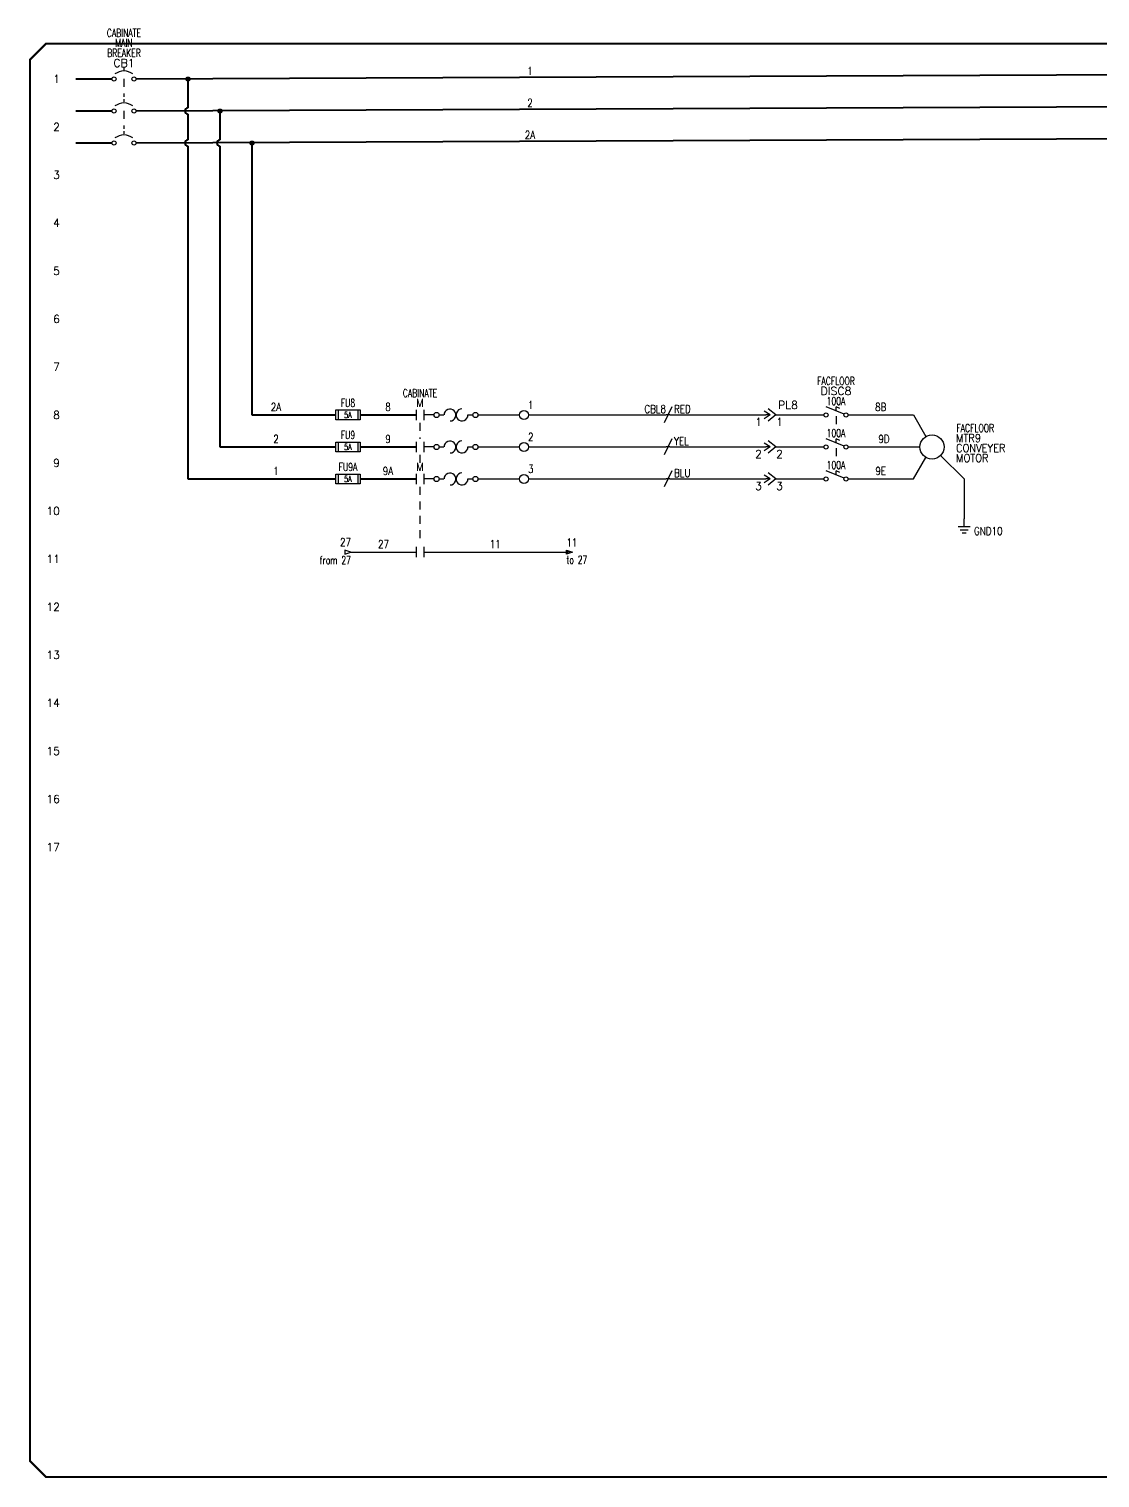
# Model space of a CAD drawing. Header units: inches. Extents: x 0 to 33.5, y 0 to 22.7.
# Drawn here: x 0.02 to 16.75, y 0.02 to 22.66 of the extents above; entities that cross this region are included whole.
import ezdxf
from ezdxf.enums import TextEntityAlignment as Align

# ---------------------------------------------------------------- set-up
doc = ezdxf.new("R2010")
doc.units = ezdxf.units.IN
doc.header["$LTSCALE"] = 0.25
doc.header["$MEASUREMENT"] = 0
doc.linetypes.add('DASHED', pattern=[0.75, 0.5, -0.25])
doc.linetypes.add('HIDDEN2', pattern=[0.1875, 0.125, -0.0625])
for name, color, linetype in [('DESC', 150, 'Continuous'), ('LINK', 9, 'DASHED'), ('LOC', 8, 'Continuous'), ('MISC', 7, 'Continuous'), ('SYMS', 7, 'Continuous'), ('TAGS', 150, 'Continuous'), ('TERMS', 123, 'Continuous'), ('TITLE', 7, 'Continuous'), ('WIRECOPY', 84, 'Continuous'), ('WIRENO', 72, 'Continuous'), ('WIREREF', 52, 'Continuous'), ('WIREREF_DEST', 52, 'Continuous'), ('XREF', 7, 'Continuous')]:
    doc.layers.add(name, color=color, linetype=linetype)
for name, color, linetype, lineweight in [('WIRES_10AWG_BLK', 9, 'Continuous', 40), ('WIRES_14AWG_BLK', 9, 'Continuous', 30), ('WIRES_14AWG_BLU', 5, 'Continuous', 30), ('WIRES_14AWG_GRN', 3, 'Continuous', 30), ('WIRES_14AWG_RED', 1, 'Continuous', 30), ('WIRES_14AWG_YEL', 2, 'Continuous', 30)]:
    doc.layers.add(name, color=color, linetype=linetype, lineweight=lineweight)
doc.styles.add('ITALIC', font='ITALIC')
doc.styles.add('SIMPLEX', font='SIMPLEX')
doc.styles.add('WD', font='romans.shx')

# ---------------------------------------------------------------- blocks, each defined once
blk = doc.blocks.new('NO_NUM_acade_title')
at = {"layer": 'TITLE', "const_width": 0.0312}
blk.add_lwpolyline([(30.594, 0.281), (30.594, 22.177), (30.344, 22.427), (0.281, 22.427), (0.031, 22.177), (0.031, 0.281), (0.281, 0.031), (30.344, 0.031)], close=True, dxfattribs=at)
at = {"layer": 'TITLE', "color": 1, "style": 'ITALIC'}
for tag, height, p in [('TITLE#1', 0.125, (32.156, 3.406)), ('TITLE#2', 0.125, (32.156, 3.204)), ('TITLE#3', 0.125, (32.156, 3.001)), ('TITLE#4', 0.125, (32.156, 2.799)), ('DWG#', 0.2, (32.156, 0.826))]:
    blk.add_attdef(tag, text='', height=height, dxfattribs=at).set_placement(p, align=Align.CENTER)
at = {"layer": 'TITLE', "color": 1, "style": 'SIMPLEX'}
blk.add_attdef('CAD#', (30.826, 1.958), '', height=0.0938, rotation=90, dxfattribs=at)
at = {"layer": 'TITLE', "color": 1}
for tag, p, height, style in [('ENGINEER', (31.237, 1.958), 0.0938, 'ITALIC'), ('CHKDBY', (32.424, 1.958), 0.0938, 'ITALIC'), ('JOB#', (31.464, 1.644), 0.0938, 'SIMPLEX'), ('DRAWNBY', (32.494, 1.644), 0.0938, 'ITALIC'), ('SCALE', (31.353, 1.344), 0.0938, 'SIMPLEX'), ('DATE', (32.408, 1.344), 0.0938, 'SIMPLEX'), ('SHTS', (32.532, 0.25), 0.2, 'ITALIC')]:
    blk.add_attdef(tag, p, '', height=height, dxfattribs=dict(at, style=style))
at = {"layer": 'TITLE', "color": 1, "style": 'ITALIC'}
blk.add_attdef('SH#', text='', height=0.2, dxfattribs=at).set_placement((31.881, 0.25), align=Align.RIGHT)
at = {"layer": 'TITLE', "color": 7, "flags": 9}
blk.add_attdef('WD_TB', (31.219, 0.031), '', height=0.125, dxfattribs=at)
blk = doc.blocks.new('WD_MLRH')
at = {"style": 'WD'}
blk.add_attdef('RUNGFIRST', text='', height=0.125, dxfattribs=at).set_placement((-0.25, 0), align=Align.MIDDLE_RIGHT)
at = {"style": 'WD', "flags": 1}
for tag, p in [('RUNGHORV', (-0.25, -0.127)), ('RUNGDIST', (-0.25, -0.2)), ('RUNGCNT', (-0.25, -0.237)), ('RUNGINC', (-0.25, -0.163)), ('WIRE-START', (-0.25, -0.356)), ('WIRE-GSUF', (-0.25, -0.396)), ('PH3SPACE', (-0.25, -0.437)), ('WIREMODE', (-0.25, -0.281)), ('WIREFMT', (-0.25, -0.321))]:
    blk.add_attdef(tag, text='', height=0.025, dxfattribs=at).set_placement(p, align=Align.RIGHT)
blk = doc.blocks.new('HCB1')
blk.add_line((0, 0.173), (0, 0.126))
for centre in [(-0.155, 0), (0.155, 0)]:
    blk.add_circle(centre, 0.0322)
blk.add_arc((0, -0.109), 0.234, 53.1301, 126.8699)
at = {"style": 'WD', "width": 0.7}
for tag, p in [('INST', (0, 0.826)), ('LOC', (0, 0.656)), ('DESC1', (0, 0.5)), ('DESC2', (0, 0.344)), ('RATING1', (0, -0.188)), ('XREF', (0, -0.344))]:
    blk.add_attdef(tag, text='', height=0.125, dxfattribs=at).set_placement(p, align=Align.CENTER)
at = {"style": 'WD'}
blk.add_attdef('TAG1', text='', height=0.125, dxfattribs=at).set_placement((0, 0.188), align=Align.CENTER)
for tag, p in [('X2LINK', (0, 0.219)), ('X8LINK', (0, 0))]:
    blk.add_attdef(tag, p, '', height=0.01, dxfattribs=at)
for tag, p, height, flags in [('X4TERM01', (-0.188, 0), 0.0125, 1), ('X1TERM02', (0.188, 0), 0.0125, 1), ('FAMILY', (0.205, 0.152), 0.01, 9), ('CONTACT', (0.205, 0.133), 0.01, 9)]:
    blk.add_attdef(tag, p, '', height=height, dxfattribs=dict(at, flags=flags))
at = {"linetype": 'Continuous', "style": 'WD', "flags": 9}
for tag, p in [('ASSYCODE', (0.219, 0.062)), ('MFG', (0.228, 0.089)), ('CAT', (0.23, 0.108))]:
    blk.add_attdef(tag, text='', height=0.01, dxfattribs=at).set_placement(p, align=Align.CENTER)
at = {"linetype": 'Continuous', "style": 'WD', "flags": 8}
blk.add_attdef('TERM01', text='', height=0.125, dxfattribs=at).set_placement((-0.25, -0.031), align=Align.TOP_RIGHT)
blk.add_attdef('TERM02', text='', height=0.125, dxfattribs=at).set_placement((0.25, -0.031), align=Align.TOP_LEFT)
blk = doc.blocks.new('HCB2')
at = {"linetype": 'HIDDEN2'}
blk.add_line((0, 0.187), (0, 0.141), dxfattribs=at)
for centre in [(-0.155, 0), (0.155, 0)]:
    blk.add_circle(centre, 0.0322)
blk.add_arc((0, -0.109), 0.234, 53.1301, 126.8699)
at = {"style": 'WD', "width": 0.7}
for tag, p in [('INST', (0, 0.863)), ('LOC', (0, 0.693)), ('DESC1', (0, 0.537)), ('DESC2', (0, 0.38)), ('RATING1', (0, -0.188)), ('XREF', (0, -0.344))]:
    blk.add_attdef(tag, text='', height=0.125, dxfattribs=at).set_placement(p, align=Align.CENTER)
at = {"style": 'WD'}
blk.add_attdef('TAG2', text='', height=0.125, dxfattribs=at).set_placement((0, 0.224), align=Align.CENTER)
for tag, p in [('X2LINK', (0, 0.219)), ('X8LINK', (0, 0))]:
    blk.add_attdef(tag, p, '', height=0.01, dxfattribs=at)
for tag, p, height, flags in [('X4TERM01', (-0.188, 0), 0.0125, 1), ('FAMILY', (0.054, 0.183), 0.01, 9), ('CONTACT', (0.054, 0.159), 0.01, 9), ('X1TERM02', (0.188, 0), 0.0125, 1)]:
    blk.add_attdef(tag, p, '', height=height, dxfattribs=dict(at, flags=flags))
at = {"linetype": 'Continuous', "style": 'WD', "flags": 8}
blk.add_attdef('TERM01', text='', height=0.125, dxfattribs=at).set_placement((-0.25, -0.031), align=Align.TOP_RIGHT)
blk.add_attdef('TERM02', text='', height=0.125, dxfattribs=at).set_placement((0.25, -0.031), align=Align.TOP_LEFT)
blk = doc.blocks.new('WDDOT')
for radius in [0.03, 0.0187, 0.00929]:
    blk.add_circle((0, 0), radius)
blk = doc.blocks.new('WD_WNH')
at = {"linetype": 'Continuous', "style": 'WD', "width": 0.8}
blk.add_attdef('WIRENO', text='', height=0.125, dxfattribs=at).set_placement((0, 0.062), align=Align.CENTER)
at = {"style": 'WD', "flags": 1}
for tag, p in [('W01USER', (0, 0.078)), ('W02USER', (0, 0.07)), ('W03USER', (0, 0.062)), ('W04USER', (0, 0.055)), ('W05USER', (0, 0.047)), ('W06USER', (0, 0.039)), ('W07USER', (0, 0.031)), ('W08USER', (0, 0.023)), ('W09USER', (0, 0.016)), ('W10USER', (0, 0.008))]:
    blk.add_attdef(tag, text='', height=0.005, dxfattribs=at).set_placement(p, align=Align.CENTER)
blk = doc.blocks.new('HFU1')
for p, q in [((-0.188, -0.078), (-0.188, 0.078)), ((-0.188, 0.078), (0.188, 0.078)), ((-0.156, 0.078), (-0.156, -0.078)), ((0.156, 0.078), (0.156, -0.078)), ((0.188, 0.078), (0.188, -0.078)), ((0.188, -0.078), (-0.188, -0.078))]:
    blk.add_line(p, q)
at = {"style": 'WD', "width": 0.7}
for tag, p in [('INST', (0, 0.422)), ('TAG1', (0, 0.125)), ('LOC', (0, 0.266))]:
    blk.add_attdef(tag, text='', height=0.125, dxfattribs=at).set_placement(p, align=Align.CENTER)
at = {"linetype": 'Continuous', "style": 'WD', "flags": 9}
for tag, p in [('ASSYCODE', (0.157, 0.251)), ('MFG', (0.156, 0.083)), ('CAT', (0.156, 0.102))]:
    blk.add_attdef(tag, text='', height=0.01, dxfattribs=at).set_placement(p, align=Align.CENTER)
at = {"style": 'WD'}
for tag, p, height, flags in [('X4TERM01', (-0.188, 0), 0.0109, 1), ('FAMILY', (0.129, 0.108), 0.01, 9), ('X1TERM02', (0.188, 0), 0.0109, 1)]:
    blk.add_attdef(tag, p, '', height=height, dxfattribs=dict(at, flags=flags))
at = {"style": 'WD', "width": 0.7}
blk.add_attdef('RATING1', text='', height=0.0938, dxfattribs=at).set_placement((0, 0), align=Align.MIDDLE_CENTER)
at = {"style": 'WD'}
for tag, p in [('X2LINK', (0, 0.109)), ('X8LINK', (0, -0.109))]:
    blk.add_attdef(tag, p, '', height=0.01, dxfattribs=at)
at = {"linetype": 'Continuous', "style": 'WD', "width": 0.7, "flags": 8}
blk.add_attdef('TERM01', text='', height=0.1, dxfattribs=at).set_placement((-0.25, -0.016), align=Align.TOP_RIGHT)
at = {"style": 'WD', "width": 0.7}
for tag, p in [('DESC1', (0.047, -0.234)), ('DESC2', (0.047, -0.391)), ('DESC3', (0.047, -0.547))]:
    blk.add_attdef(tag, text='', height=0.125, dxfattribs=at).set_placement(p, align=Align.MIDDLE_LEFT)
at = {"linetype": 'Continuous', "style": 'WD', "width": 0.7, "flags": 8}
blk.add_attdef('TERM02', text='', height=0.1, dxfattribs=at).set_placement((0.25, -0.016), align=Align.TOP_LEFT)
blk = doc.blocks.new('WD_WCH')
at = {"linetype": 'Continuous', "style": 'WD', "width": 0.8}
blk.add_attdef('WIRECOPY', text='', height=0.125, dxfattribs=at).set_placement((0, 0.0625), align=Align.CENTER)
blk = doc.blocks.new('HMS21OL')
at = {"linetype": 'Continuous'}
for p, q in [((-0.062, 0.08), (-0.062, -0.08)), ((0.062, 0.08), (0.062, -0.08))]:
    blk.add_line(p, q, dxfattribs=at)
for p, q in [((0.219, 0), (0.062, 0)), ((0.299, 0), (0.375, 0)), ((0.75, 0), (0.826, 0))]:
    blk.add_line(p, q)
for centre in [(0.259, 0), (0.866, 0)]:
    blk.add_circle(centre, 0.04, dxfattribs=at)
for centre, start, end in [((0.469, 0), 270.001, 180.002), ((0.656, 0), 90, 0.001)]:
    blk.add_arc(centre, 0.0938, start, end)
at = {"style": 'WD'}
for tag, width, p in [('INST', 0.7, (0, 0.451)), ('TAG2', 0.9, (0, 0.125)), ('LOC', 0.7, (0, 0.281)), ('XREF', 0.7, (0, -0.297)), ('DESC1', 0.7, (0, -0.454)), ('DESC2', 0.7, (0, -0.61)), ('DESC3', 0.7, (0, -0.766))]:
    blk.add_attdef(tag, text='', height=0.125, dxfattribs=dict(at, width=width)).set_placement(p, align=Align.CENTER)
for tag, p, height, flags in [('X4TERM01', (-0.062, 0), 0.0125, 1), ('FAMILY', (0.097, 0.053), 0.01, 9), ('CONTACT', (0.097, 0.036), 0.01, 1), ('X1TERM02', (0.906, 0), 0.0125, 1)]:
    blk.add_attdef(tag, p, '', height=height, dxfattribs=dict(at, flags=flags))
for tag, p in [('X2LINK', (0, 0.125)), ('X8LINK', (0, -0.125))]:
    blk.add_attdef(tag, p, '', height=0.01, dxfattribs=at)
at = {"linetype": 'Continuous', "style": 'WD', "flags": 8}
blk.add_attdef('TERM01', text='', height=0.125, dxfattribs=at).set_placement((-0.125, -0.031), align=Align.TOP_RIGHT)
blk.add_attdef('TERM02', text='', height=0.125, dxfattribs=at).set_placement((0.969, -0.031), align=Align.TOP_LEFT)
blk = doc.blocks.new('HT0002')
blk.add_circle((0, 0), 0.0699)
at = {"style": 'WD'}
for tag, p, width in [('INST', (0.062, 0.42), 0.7), ('LOC', (0.062, 0.25), 0.7), ('DESC1', (0.053, -0.385), 0.8)]:
    blk.add_attdef(tag, p, '', height=0.125, dxfattribs=dict(at, width=width))
at = {"style": 'WD', "flags": 1}
for tag, p, height in [('X4TERM01', (-0.07, 0), 0.0125), ('X4TERMDESC01', (-0.055, -0.023), 0.025), ('X2TERMDESC01', (-0.006, 0.029), 0.025), ('STRIPSEQ', (0, 0), 0.00125), ('X2TERM01', (0, 0.07), 0.0125), ('X2PIN01', (0.033, 0.084), 0.0125), ('X1TERMDESC01', (0.039, 0.007), 0.025), ('X1TERM01', (0.07, 0), 0.0125), ('X1PIN01', (0.087, 0.016), 0.0125), ('X4PIN01', (-0.114, -0.038), 0.0125), ('LINKTERM', (0, -0.002), 0.00125), ('X8TERM01', (0, -0.07), 0.0125), ('X8TERMDESC01', (0, -0.054), 0.025), ('X8PIN01', (0.026, -0.096), 0.0125)]:
    blk.add_attdef(tag, p, '', height=height, dxfattribs=at)
at = {"linetype": 'Continuous', "style": 'WD'}
for tag, p, height, width, flags in [('TERM01', (0.062, 0.094), 0.125, 0.8, 8), ('TAGSTRIP', (0.053, -0.229), 0.125, 0.9, 8), ('DESC2', (0.053, -0.541), 0.125, 0.8, 8), ('CAT', (0.213, -0.406), 0.109, 0.8, 1), ('DESC3', (0.053, -0.698), 0.125, 0.8, 8)]:
    blk.add_attdef(tag, p, '', height=height, dxfattribs=dict(at, width=width, flags=flags))
at = {"linetype": 'Continuous', "style": 'WD', "width": 0.8, "flags": 1}
blk.add_attdef('MFG', text='', height=0.109, dxfattribs=at).set_placement((0.088, -0.406), align=Align.RIGHT)
at = {"style": 'WD', "width": 0.7, "flags": 1}
blk.add_attdef('ASSYCODE', (0.062, -0.281), '', height=0.01, dxfattribs=at)
blk = doc.blocks.new('HW01')
for p, q in [((0.062, 0.125), (-0.062, -0.125)), ((0.031, 0), (-0.031, 0))]:
    blk.add_line(p, q)
at = {"style": 'WD', "width": 0.7, "flags": 1}
for tag, p in [('INST', (0, 0.357)), ('LOC', (0, 0.188)), ('XREF', (0, -0.3)), ('DESC1', (0, -0.456)), ('DESC2', (0, -0.613))]:
    blk.add_attdef(tag, text='', height=0.125, dxfattribs=at).set_placement(p, align=Align.CENTER)
at = {"style": 'WD', "width": 0.8}
blk.add_attdef('TAG1', text='', height=0.125, dxfattribs=at).set_placement((-0.031, 0.031), align=Align.RIGHT)
at = {"style": 'WD', "flags": 1}
for tag, p in [('X4TERM01', (-0.031, 0)), ('X1TERM01', (0.031, 0))]:
    blk.add_attdef(tag, p, '', height=0.0125, dxfattribs=at)
at = {"linetype": 'Continuous', "style": 'WD', "flags": 9}
blk.add_attdef('ASSYCODE', text='', height=0.01, dxfattribs=at).set_placement((0.029, 0.042), align=Align.CENTER)
at = {"style": 'WD'}
for tag, p in [('X2LINK', (0, 0.125)), ('X8LINK', (0, -0.125))]:
    blk.add_attdef(tag, p, '', height=0.01, dxfattribs=at)
at = {"style": 'WD', "flags": 9}
blk.add_attdef('FAMILY', text='', height=0.01, dxfattribs=at).set_placement((0.023, 0.118), align=Align.CENTER)
at = {"style": 'WD', "width": 0.8}
blk.add_attdef('RATING1', (0.094, 0.031), '', height=0.125, dxfattribs=at)
at = {"style": 'WD', "width": 0.8, "flags": 1}
blk.add_attdef('MFG', text='', height=0.0938, dxfattribs=at).set_placement((-0.125, -0.031), align=Align.TOP_RIGHT)
blk.add_attdef('CAT', text='', height=0.0938, dxfattribs=at).set_placement((0.031, -0.031), align=Align.TOP_LEFT)
blk = doc.blocks.new('HW02')
for p, q in [((0.062, 0.125), (-0.062, -0.125)), ((0.031, 0), (-0.031, 0))]:
    blk.add_line(p, q)
at = {"style": 'WD', "width": 0.7, "flags": 1}
for tag, p in [('INST', (0, 0.357)), ('LOC', (0, 0.188)), ('XREF', (0, -0.3)), ('DESC1', (0, -0.456)), ('DESC2', (0, -0.613))]:
    blk.add_attdef(tag, text='', height=0.125, dxfattribs=at).set_placement(p, align=Align.CENTER)
at = {"style": 'WD', "width": 0.8}
blk.add_attdef('TAG2', text='', height=0.125, dxfattribs=at).set_placement((-0.031, 0.031), align=Align.RIGHT)
at = {"style": 'WD', "flags": 1}
for tag, p in [('X4TERM01', (-0.031, 0)), ('X1TERM01', (0.031, 0))]:
    blk.add_attdef(tag, p, '', height=0.0125, dxfattribs=at)
at = {"style": 'WD'}
for tag, p in [('X2LINK', (0, 0.125)), ('X8LINK', (0, -0.125))]:
    blk.add_attdef(tag, p, '', height=0.01, dxfattribs=at)
at = {"style": 'WD', "flags": 9}
blk.add_attdef('FAMILY', text='', height=0.01, dxfattribs=at).set_placement((0.023, 0.118), align=Align.CENTER)
at = {"style": 'WD', "width": 0.8}
blk.add_attdef('RATING1', (0.094, 0.031), '', height=0.125, dxfattribs=at)
blk = doc.blocks.new('HC01PJ')
for p, q in [((-0.031, 0), (-0.125, 0.062)), ((-0.031, 0), (-0.125, -0.062)), ((-0.031, 0), (-0.094, 0)), ((0.062, 0), (-0.062, 0.094)), ((0.062, 0), (-0.062, -0.094))]:
    blk.add_line(p, q)
at = {"style": 'WD', "width": 0.7}
for tag, p in [('DESC1', (-0.031, 0.406)), ('DESC2', (-0.031, 0.25))]:
    blk.add_attdef(tag, text='', height=0.125, dxfattribs=at).set_placement(p, align=Align.RIGHT)
for tag, p in [('INST', (0.094, 0.406)), ('LOC', (0.094, 0.25))]:
    blk.add_attdef(tag, p, '', height=0.125, dxfattribs=at)
at = {"style": 'WD'}
for tag, p, height, flags in [('X4TERMDESC01', (-0.106, 0.022), 0.01, 1), ('X4TERM01', (-0.094, 0), 0.0125, 1), ('FAMILY', (0.048, 0.121), 0.01, 9), ('X1TERM02', (0.062, 0), 0.0125, 1), ('X1TERMDESC02', (0.067, 0.016), 0.01, 1)]:
    blk.add_attdef(tag, p, '', height=height, dxfattribs=dict(at, flags=flags))
for tag, p, height in [('X2LINK', (-0.062, 0.125), 0.01), ('TAG1', (0.094, 0.094), 0.125), ('X8LINK', (-0.062, -0.125), 0.01)]:
    blk.add_attdef(tag, p, '', height=height, dxfattribs=at)
at = {"linetype": 'Continuous', "style": 'WD', "flags": 9}
for tag, p in [('ASSYCODE', (0.067, 0.044)), ('MFG', (0.072, 0.057)), ('CAT', (0.073, 0.077))]:
    blk.add_attdef(tag, text='', height=0.01, dxfattribs=at).set_placement(p, align=Align.CENTER)
at = {"linetype": 'Continuous', "style": 'WD', "flags": 8}
blk.add_attdef('TERM01', text='', height=0.125, dxfattribs=at).set_placement((-0.156, -0.047), align=Align.TOP_RIGHT)
blk.add_attdef('TERM02', text='', height=0.125, dxfattribs=at).set_placement((0.062, -0.047), align=Align.TOP_LEFT)
blk = doc.blocks.new('HC02PJ')
for p, q in [((-0.031, 0), (-0.125, 0.062)), ((-0.031, 0), (-0.125, -0.062)), ((-0.031, 0), (-0.094, 0)), ((0.062, 0), (-0.062, 0.094)), ((0.062, 0), (-0.062, -0.094))]:
    blk.add_line(p, q)
at = {"style": 'WD', "width": 0.7}
for tag, p in [('DESC1', (-0.031, 0.406)), ('DESC2', (-0.031, 0.25))]:
    blk.add_attdef(tag, text='', height=0.125, dxfattribs=at).set_placement(p, align=Align.RIGHT)
for tag, p in [('INST', (0.094, 0.406)), ('LOC', (0.094, 0.25))]:
    blk.add_attdef(tag, p, '', height=0.125, dxfattribs=at)
at = {"style": 'WD'}
for tag, p, height, flags in [('X4TERMDESC01', (-0.113, 0.019), 0.01, 1), ('X4TERM01', (-0.094, 0), 0.0125, 1), ('FAMILY', (0.048, 0.121), 0.01, 9), ('X1TERM02', (0.062, 0), 0.0125, 1), ('X1TERMDESC02', (0.067, 0.014), 0.01, 1)]:
    blk.add_attdef(tag, p, '', height=height, dxfattribs=dict(at, flags=flags))
for tag, p, height in [('X2LINK', (-0.062, 0.125), 0.01), ('TAG2', (0.094, 0.094), 0.125), ('X8LINK', (-0.062, -0.125), 0.01)]:
    blk.add_attdef(tag, p, '', height=height, dxfattribs=at)
at = {"linetype": 'Continuous', "style": 'WD', "flags": 8}
blk.add_attdef('TERM01', text='', height=0.125, dxfattribs=at).set_placement((-0.156, -0.047), align=Align.TOP_RIGHT)
blk.add_attdef('TERM02', text='', height=0.125, dxfattribs=at).set_placement((0.062, -0.047), align=Align.TOP_LEFT)
blk = doc.blocks.new('HDS11')
for p, q in [((0.126, 0.013), (-0.156, 0.13)), ((0, 0.065), (0, 0.125)), ((0.062, 0.099), (0, 0.125))]:
    blk.add_line(p, q)
for centre in [(-0.155, 0), (0.155, 0)]:
    blk.add_circle(centre, 0.0322)
at = {"style": 'WD', "width": 0.7}
for tag, p in [('INST', (0, 0.625)), ('LOC', (0, 0.469)), ('RATING1', (0, 0.156)), ('XREF', (0, -0.236)), ('DESC1', (0, -0.406)), ('DESC2', (0, -0.562))]:
    blk.add_attdef(tag, text='', height=0.125, dxfattribs=at).set_placement(p, align=Align.CENTER)
at = {"style": 'WD'}
blk.add_attdef('TAG1', text='', height=0.125, dxfattribs=at).set_placement((0, 0.312), align=Align.CENTER)
for tag, p in [('X2LINK', (0, 0.438)), ('X8LINK', (0, -0.016))]:
    blk.add_attdef(tag, p, '', height=0.01, dxfattribs=at)
for tag, p, height, flags in [('X4TERM01', (-0.188, 0), 0.0125, 1), ('X1TERM02', (0.188, 0), 0.0125, 1), ('FAMILY', (0.206, 0.131), 0.01, 9), ('CONTACT', (0.206, 0.04), 0.01, 9)]:
    blk.add_attdef(tag, p, '', height=height, dxfattribs=dict(at, flags=flags))
at = {"linetype": 'Continuous', "style": 'WD', "flags": 9}
for tag, p in [('ASSYCODE', (0.219, 0.062)), ('MFG', (0.228, 0.089)), ('CAT', (0.23, 0.108))]:
    blk.add_attdef(tag, text='', height=0.01, dxfattribs=at).set_placement(p, align=Align.CENTER)
at = {"linetype": 'Continuous', "style": 'WD', "flags": 8}
blk.add_attdef('TERM01', text='', height=0.125, dxfattribs=at).set_placement((-0.25, -0.031), align=Align.TOP_RIGHT)
blk.add_attdef('TERM02', text='', height=0.125, dxfattribs=at).set_placement((0.25, -0.031), align=Align.TOP_LEFT)
blk = doc.blocks.new('HDS21')
for p, q in [((0.126, 0.013), (-0.156, 0.13)), ((0, 0.065), (0, 0.125)), ((0.062, 0.099), (0, 0.125))]:
    blk.add_line(p, q)
for centre in [(-0.155, 0), (0.155, 0)]:
    blk.add_circle(centre, 0.0322)
at = {"style": 'WD', "width": 0.7}
for tag, p in [('INST', (0, 0.625)), ('LOC', (0, 0.469)), ('RATING1', (0, 0.156)), ('XREF', (0, -0.236)), ('DESC1', (0, -0.406)), ('DESC2', (0, -0.562))]:
    blk.add_attdef(tag, text='', height=0.125, dxfattribs=at).set_placement(p, align=Align.CENTER)
at = {"style": 'WD'}
blk.add_attdef('TAG2', text='', height=0.125, dxfattribs=at).set_placement((0, 0.312), align=Align.CENTER)
for tag, p in [('X2LINK', (0, 0.281)), ('X8LINK', (0, -0.016))]:
    blk.add_attdef(tag, p, '', height=0.01, dxfattribs=at)
for tag, p, height, flags in [('X4TERM01', (-0.188, 0), 0.0125, 1), ('X1TERM02', (0.188, 0), 0.0125, 1), ('FAMILY', (0.206, 0.131), 0.01, 9), ('CONTACT', (0.206, 0.103), 0.01, 9)]:
    blk.add_attdef(tag, p, '', height=height, dxfattribs=dict(at, flags=flags))
at = {"linetype": 'Continuous', "style": 'WD', "flags": 8}
blk.add_attdef('TERM01', text='', height=0.125, dxfattribs=at).set_placement((-0.25, -0.031), align=Align.TOP_RIGHT)
blk.add_attdef('TERM02', text='', height=0.125, dxfattribs=at).set_placement((0.25, -0.031), align=Align.TOP_LEFT)
blk = doc.blocks.new('HMO13')
blk.add_circle((0, 0), 0.188)
at = {"style": 'WD'}
for tag, p, width in [('INST', (0.381, 0.403), 0.7), ('LOC', (0.381, 0.234), 0.7), ('TAG1', (0.375, 0.077), 0.9), ('DESC1', (0.376, -0.079), 0.9), ('DESC2', (0.376, -0.235), 0.9), ('RATING3', (0.375, -0.548), 0.8), ('DESC3', (0.376, -0.391), 0.9), ('RATING4', (0.375, -0.704), 0.8), ('WDTAGALT', (0.375, -0.875), 0.7)]:
    blk.add_attdef(tag, p, '', height=0.125, dxfattribs=dict(at, width=width))
at = {"style": 'WD', "width": 0.8}
blk.add_attdef('RATING1', text='', height=0.1, dxfattribs=at).set_placement((0, 0), align=Align.CENTER)
at = {"style": 'WD', "flags": 1}
for tag, p in [('X4TERM02', (-0.188, 0)), ('X0TERM01', (-0.094, 0.162)), ('X0TERM03', (-0.094, -0.162)), ('X0TERM04', (0.133, -0.133))]:
    blk.add_attdef(tag, p, '', height=0.0125, dxfattribs=at)
at = {"linetype": 'Continuous', "style": 'WD', "flags": 9}
blk.add_attdef('ASSYCODE', text='', height=0.01, dxfattribs=at).set_placement((0, 0.125), align=Align.CENTER)
at = {"style": 'WD', "flags": 9}
blk.add_attdef('FAMILY', text='', height=0.01, dxfattribs=at).set_placement((-0.005, 0.17), align=Align.CENTER)
at = {"linetype": 'Continuous', "style": 'WD', "flags": 1}
for tag, p in [('MFG', (0, 0.14)), ('CAT', (0, 0.159))]:
    blk.add_attdef(tag, text='', height=0.01, dxfattribs=at).set_placement(p, align=Align.MIDDLE)
at = {"style": 'WD', "width": 0.8}
blk.add_attdef('RATING2', text='', height=0.1, dxfattribs=at).set_placement((0, -0.031), align=Align.TOP_CENTER)
blk = doc.blocks.new('VGND2')
for p, q in [((0, -0.125), (0, 0)), ((0.09375, -0.125), (-0.09375, -0.125)), ((-0.0625, -0.171875), (0.0625, -0.171875)), ((-0.03125, -0.21875), (0.03125, -0.21875))]:
    blk.add_line(p, q)
at = {"style": 'WD', "flags": 1}
for tag in ['ASSYCODE', 'X2TERM01', 'CAT', 'FAMILY', 'MFG']:
    blk.add_attdef(tag, (0, 0), '', height=0.01, dxfattribs=at)
at = {"style": 'WD', "width": 0.8}
for tag, p in [('INST', (0.15625, 0.125)), ('LOC', (0.15625, -0.03125)), ('TAG1', (0.15625, -0.1875)), ('DESC1', (0.15625, -0.34375)), ('DESC2', (0.15625, -0.5))]:
    blk.add_attdef(tag, text='', height=0.125, dxfattribs=at).set_placement(p, align=Align.MIDDLE_LEFT)
blk = doc.blocks.new('HCR21')
at = {"linetype": 'Continuous'}
for p, q in [((-0.062, 0.08), (-0.062, -0.08)), ((0.062, 0.08), (0.062, -0.08))]:
    blk.add_line(p, q, dxfattribs=at)
at = {"style": 'WD'}
for tag, width, p in [('INST', 0.7, (0, 0.451)), ('TAG2', 0.9, (0, 0.125)), ('LOC', 0.7, (0, 0.281)), ('XREF', 0.7, (0, -0.297)), ('DESC1', 0.7, (0, -0.449)), ('DESC2', 0.7, (0, -0.597)), ('DESC3', 0.7, (0, -0.744))]:
    blk.add_attdef(tag, text='', height=0.125, dxfattribs=dict(at, width=width)).set_placement(p, align=Align.CENTER)
for tag, p, height, flags in [('X4TERM01', (-0.062, 0), 0.0125, 1), ('X1TERM02', (0.062, 0), 0.0125, 1), ('FAMILY', (0.097, 0.053), 0.01, 9), ('CONTACT', (0.097, 0.036), 0.01, 1)]:
    blk.add_attdef(tag, p, '', height=height, dxfattribs=dict(at, flags=flags))
for tag, p in [('X2LINK', (0, 0.125)), ('X8LINK', (0, -0.125))]:
    blk.add_attdef(tag, p, '', height=0.01, dxfattribs=at)
at = {"linetype": 'Continuous', "style": 'WD', "flags": 8}
blk.add_attdef('TERM01', text='', height=0.125, dxfattribs=at).set_placement((-0.125, -0.016), align=Align.TOP_RIGHT)
blk.add_attdef('TERM02', text='', height=0.125, dxfattribs=at).set_placement((0.125, -0.016), align=Align.TOP_LEFT)
blk = doc.blocks.new('HA1D3')
blk.add_lwpolyline([(-0.094, 0), (-0.094, -0.031), (0, 0), (-0.094, 0.031), (-0.094, 0)])
at = {"style": 'WD', "width": 0.8, "flags": 8}
blk.add_attdef('WIRENO', text='', height=0.125, dxfattribs=at).set_placement((0, 0.094), align=Align.RIGHT)
at = {"style": 'WD', "flags": 1}
blk.add_attdef('SIGCODE', text='', height=0.01, dxfattribs=at).set_placement((-0.02, 0.047), align=Align.RIGHT)
blk.add_attdef('X1TERM01', (0, 0), '', height=0.01, dxfattribs=at)
at = {"style": 'WD', "width": 0.7}
for tag, p in [('XREF', (0, -0.188)), ('DESC1', (0, -0.375))]:
    blk.add_attdef(tag, text='', height=0.125, dxfattribs=at).set_placement(p, align=Align.RIGHT)
blk = doc.blocks.new('HA1S1')
for points in [[(0, 0), (0, 0.031), (0.094, 0), (0, -0.031), (0, 0)], [(0.011, 0.016), (0.011, -0.016), (0.058, 0), (0.011, 0.016)]]:
    blk.add_lwpolyline(points)
at = {"style": 'WD', "flags": 1}
for tag, p in [('SIGCODE', (-0.02, 0.047)), ('X4TERM01', (0, 0))]:
    blk.add_attdef(tag, p, '', height=0.01, dxfattribs=at)
at = {"style": 'WD', "width": 0.8, "flags": 8}
blk.add_attdef('WIRENO', (0, 0.087), '', height=0.125, dxfattribs=at)
at = {"style": 'WD', "width": 0.7}
for tag, p in [('XREF', (0, -0.181)), ('DESC1', (0, -0.356))]:
    blk.add_attdef(tag, p, '', height=0.125, dxfattribs=at)

msp = doc.modelspace()

# ---------------------------------------------------------------- linework, layer by layer
at = {"layer": 'LINK'}
for points in [[(1.5, 21.875), (1.5, 21.594)], [(1.5, 21.375), (1.5, 21.094)], [(12.625, 16.609), (12.625, 16.406)], [(6.125, 16.5), (6.125, 16.25)], [(12.625, 16.109), (12.625, 15.906)], [(6.125, 16), (6.125, 15.75)], [(6.125, 15.5), (6.125, 14.608)]]:
    msp.add_lwpolyline(points, dxfattribs=at)
at = {"layer": 'WIRES_10AWG_BLK'}
for p, q in [((1.688, 21.875), (28.75, 22)), ((0.75, 21.875), (1.312, 21.875)), ((2.5, 21.875), (2.5, 21.425)), ((0.75, 21.375), (1.312, 21.375)), ((1.688, 21.375), (28.75, 21.5)), ((2.5, 21.325), (2.5, 20.925)), ((3, 21.375), (3, 20.925)), ((0.75, 20.875), (1.312, 20.875)), ((1.688, 20.875), (28.75, 21)), ((3.5, 20.875), (3.5, 16.625)), ((2.5, 20.825), (2.5, 15.625)), ((3, 20.825), (3, 16.125)), ((3.5, 16.625), (4.812, 16.625)), ((5.188, 16.625), (6.062, 16.625)), ((3, 16.125), (4.812, 16.125)), ((5.188, 16.125), (6.062, 16.125)), ((2.5, 15.625), (4.812, 15.625)), ((5.188, 15.625), (6.062, 15.625))]:
    msp.add_line(p, q, dxfattribs=at)
for centre in [(2.5, 21.375), (2.5, 20.875), (3, 20.875)]:
    msp.add_arc(centre, 0.05, 90, 270, dxfattribs=at)
at = {"layer": 'WIRES_14AWG_BLK'}
for p, q in [((7.031, 16.625), (7.68, 16.625)), ((7.031, 16.125), (7.68, 16.125)), ((7.031, 15.625), (7.68, 15.625))]:
    msp.add_line(p, q, dxfattribs=at)
at = {"layer": 'WIRES_14AWG_BLU'}
for p, q in [((13.836, 15.625), (14.031, 15.963)), ((7.82, 15.625), (9.969, 15.625)), ((10.031, 15.625), (11.531, 15.625)), ((11.688, 15.625), (12.438, 15.625)), ((12.812, 15.625), (13.836, 15.625))]:
    msp.add_line(p, q, dxfattribs=at)
at = {"layer": 'WIRES_14AWG_GRN'}
for p, q in [((14.258, 15.992), (14.625, 15.625)), ((14.625, 15.625), (14.625, 15))]:
    msp.add_line(p, q, dxfattribs=at)
at = {"layer": 'WIRES_14AWG_RED'}
for p, q in [((7.82, 16.625), (9.969, 16.625)), ((10.031, 16.625), (11.531, 16.625)), ((11.688, 16.625), (12.438, 16.625)), ((12.812, 16.625), (13.836, 16.625)), ((13.836, 16.625), (14.031, 16.287)), ((5.047, 14.483), (6.062, 14.483)), ((6.188, 14.483), (8.414, 14.483))]:
    msp.add_line(p, q, dxfattribs=at)
at = {"layer": 'WIRES_14AWG_YEL'}
for p, q in [((7.82, 16.125), (9.969, 16.125)), ((10.031, 16.125), (11.531, 16.125)), ((11.688, 16.125), (12.438, 16.125)), ((12.812, 16.125), (13.938, 16.125))]:
    msp.add_line(p, q, dxfattribs=at)

# ---------------------------------------------------------------- block references
msp.add_blockref('WD_MLRH', (0.75, 21.875)).add_auto_attribs({'RUNGFIRST': '1'})
at = {"layer": 'SYMS'}
ref = msp.add_blockref('HCB1', (1.5, 21.875), dxfattribs=at)
ref.add_attrib('LOC', 'CABINATE', dxfattribs={"layer": 'LOC', "height": 0.125, "style": 'WD', "width": 0.7}).set_placement((1.5, 22.531), align=Align.CENTER)
ref.add_attrib('DESC2', 'BREAKER', dxfattribs={"layer": 'DESC', "height": 0.125, "style": 'WD', "width": 0.7}).set_placement((1.5, 22.219), align=Align.CENTER)
ref.add_attrib('DESC1', 'MAIN', dxfattribs={"layer": 'DESC', "height": 0.125, "style": 'WD', "width": 0.7}).set_placement((1.5, 22.375), align=Align.CENTER)
ref.add_attrib('TAG1', 'CB1', dxfattribs={"layer": 'TAGS', "height": 0.125, "style": 'WD'}).set_placement((1.5, 22.062), align=Align.CENTER)
for name, p in [('WDDOT', (2.5, 21.875)), ('HCB2', (1.5, 21.375)), ('WDDOT', (3, 21.375)), ('HCB2', (1.5, 20.875)), ('WDDOT', (3.5, 20.875)), ('HMS21OL', (6.125, 16.125)), ('HCR21', (6.125, 14.483))]:
    msp.add_blockref(name, p, dxfattribs=at)
ref = msp.add_blockref('HDS11', (12.625, 16.625), dxfattribs=at)
ref.add_attrib('LOC', 'FACFLOOR', dxfattribs={"layer": 'LOC', "height": 0.125, "style": 'WD', "width": 0.7}).set_placement((12.625, 17.094), align=Align.CENTER)
ref.add_attrib('TAG1', 'DISC8', dxfattribs={"layer": 'TAGS', "height": 0.125, "style": 'WD'}).set_placement((12.625, 16.938), align=Align.CENTER)
ref.add_attrib('RATING1', '100A', dxfattribs={"layer": 'MISC', "height": 0.125, "style": 'WD', "width": 0.7}).set_placement((12.625, 16.781), align=Align.CENTER)
ref = msp.add_blockref('HMS21OL', (6.125, 16.625), dxfattribs=at)
ref.add_attrib('LOC', 'CABINATE', dxfattribs={"layer": 'LOC', "height": 0.125, "style": 'WD', "width": 0.7}).set_placement((6.125, 16.906), align=Align.CENTER)
ref.add_attrib('TAG2', 'M', dxfattribs={"layer": 'TAGS', "height": 0.125, "style": 'WD', "width": 0.9}).set_placement((6.125, 16.75), align=Align.CENTER)
ref = msp.add_blockref('HFU1', (5, 16.625), dxfattribs=at)
ref.add_attrib('RATING1', '5A', dxfattribs={"layer": 'MISC', "height": 0.0938, "style": 'WD', "width": 0.7}).set_placement((5, 16.625), align=Align.MIDDLE_CENTER)
ref.add_attrib('TAG1', 'FU8', dxfattribs={"layer": 'TAGS', "height": 0.125, "style": 'WD', "width": 0.7}).set_placement((5, 16.75), align=Align.CENTER)
ref = msp.add_blockref('HT0002', (7.75, 16.625), dxfattribs=at)
ref.add_attrib('TERM01', '1', (7.812, 16.719), dxfattribs={"layer": 'TERMS', "linetype": 'Continuous', "height": 0.125, "style": 'WD', "width": 0.8, "flags": 8})
ref = msp.add_blockref('HW01', (10, 16.625), dxfattribs=at)
ref.add_attrib('RATING1', 'RED', (10.094, 16.656), dxfattribs={"layer": 'MISC', "height": 0.125, "style": 'WD', "width": 0.8})
ref.add_attrib('TAG1', 'CBL8', dxfattribs={"layer": 'TAGS', "height": 0.125, "style": 'WD', "width": 0.8}).set_placement((9.969, 16.656), align=Align.RIGHT)
ref = msp.add_blockref('HC01PJ', (11.625, 16.625), dxfattribs=at)
ref.add_attrib('TAG1', 'PL8', (11.719, 16.719), dxfattribs={"layer": 'TAGS', "height": 0.125, "style": 'WD'})
ref.add_attrib('TERM01', '1', dxfattribs={"layer": 'TERMS', "linetype": 'Continuous', "height": 0.125, "style": 'WD', "flags": 8}).set_placement((11.469, 16.578), align=Align.TOP_RIGHT)
ref.add_attrib('TERM02', '1', dxfattribs={"layer": 'TERMS', "linetype": 'Continuous', "height": 0.125, "style": 'WD', "flags": 8}).set_placement((11.688, 16.578), align=Align.TOP_LEFT)
ref = msp.add_blockref('HFU1', (5, 16.125), dxfattribs=at)
ref.add_attrib('RATING1', '5A', dxfattribs={"layer": 'MISC', "height": 0.0938, "style": 'WD', "width": 0.7}).set_placement((5, 16.125), align=Align.MIDDLE_CENTER)
ref.add_attrib('TAG1', 'FU9', dxfattribs={"layer": 'TAGS', "height": 0.125, "style": 'WD', "width": 0.7}).set_placement((5, 16.25), align=Align.CENTER)
ref = msp.add_blockref('HT0002', (7.75, 16.125), dxfattribs=at)
ref.add_attrib('TERM01', '2', (7.812, 16.219), dxfattribs={"layer": 'TERMS', "linetype": 'Continuous', "height": 0.125, "style": 'WD', "width": 0.8, "flags": 8})
ref = msp.add_blockref('HDS21', (12.625, 16.125), dxfattribs=at)
ref.add_attrib('RATING1', '100A', dxfattribs={"layer": 'MISC', "height": 0.125, "style": 'WD', "width": 0.7}).set_placement((12.625, 16.281), align=Align.CENTER)
ref = msp.add_blockref('HMO13', (14.125, 16.125), dxfattribs=at)
ref.add_attrib('DESC1', 'CONVEYER', (14.501, 16.046), dxfattribs={"layer": 'DESC', "height": 0.125, "style": 'WD', "width": 0.9})
ref.add_attrib('DESC2', 'MOTOR', (14.501, 15.89), dxfattribs={"layer": 'DESC', "height": 0.125, "style": 'WD', "width": 0.9})
ref.add_attrib('LOC', 'FACFLOOR', (14.506, 16.359), dxfattribs={"layer": 'LOC', "height": 0.125, "style": 'WD', "width": 0.7})
ref.add_attrib('TAG1', 'MTR9', (14.5, 16.202), dxfattribs={"layer": 'TAGS', "height": 0.125, "style": 'WD', "width": 0.9})
ref = msp.add_blockref('HW02', (10, 16.125), dxfattribs=at)
ref.add_attrib('RATING1', 'YEL', (10.094, 16.156), dxfattribs={"layer": 'MISC', "height": 0.125, "style": 'WD', "width": 0.8})
ref = msp.add_blockref('HC02PJ', (11.625, 16.125), dxfattribs=at)
ref.add_attrib('TERM01', '2', dxfattribs={"layer": 'TERMS', "linetype": 'Continuous', "height": 0.125, "style": 'WD', "flags": 8}).set_placement((11.469, 16.078), align=Align.TOP_RIGHT)
ref.add_attrib('TERM02', '2', dxfattribs={"layer": 'TERMS', "linetype": 'Continuous', "height": 0.125, "style": 'WD', "flags": 8}).set_placement((11.688, 16.078), align=Align.TOP_LEFT)
ref = msp.add_blockref('HFU1', (5, 15.625), dxfattribs=at)
ref.add_attrib('RATING1', '5A', dxfattribs={"layer": 'MISC', "height": 0.0938, "style": 'WD', "width": 0.7}).set_placement((5, 15.625), align=Align.MIDDLE_CENTER)
ref.add_attrib('TAG1', 'FU9A', dxfattribs={"layer": 'TAGS', "height": 0.125, "style": 'WD', "width": 0.7}).set_placement((5, 15.75), align=Align.CENTER)
ref = msp.add_blockref('HMS21OL', (6.125, 15.625), dxfattribs=at)
ref.add_attrib('TAG2', 'M', dxfattribs={"layer": 'TAGS', "height": 0.125, "style": 'WD', "width": 0.9}).set_placement((6.125, 15.75), align=Align.CENTER)
ref = msp.add_blockref('HDS21', (12.625, 15.625), dxfattribs=at)
ref.add_attrib('RATING1', '100A', dxfattribs={"layer": 'MISC', "height": 0.125, "style": 'WD', "width": 0.7}).set_placement((12.625, 15.781), align=Align.CENTER)
ref = msp.add_blockref('HT0002', (7.75, 15.625), dxfattribs=at)
ref.add_attrib('TERM01', '3', (7.812, 15.719), dxfattribs={"layer": 'TERMS', "linetype": 'Continuous', "height": 0.125, "style": 'WD', "width": 0.8, "flags": 8})
ref = msp.add_blockref('HW02', (10, 15.625), dxfattribs=at)
ref.add_attrib('RATING1', 'BLU', (10.094, 15.656), dxfattribs={"layer": 'MISC', "height": 0.125, "style": 'WD', "width": 0.8})
ref = msp.add_blockref('HC02PJ', (11.625, 15.625), dxfattribs=at)
ref.add_attrib('TERM01', '3', dxfattribs={"layer": 'TERMS', "linetype": 'Continuous', "height": 0.125, "style": 'WD', "flags": 8}).set_placement((11.469, 15.578), align=Align.TOP_RIGHT)
ref.add_attrib('TERM02', '3', dxfattribs={"layer": 'TERMS', "linetype": 'Continuous', "height": 0.125, "style": 'WD', "flags": 8}).set_placement((11.688, 15.578), align=Align.TOP_LEFT)
ref = msp.add_blockref('VGND2', (14.625, 15), dxfattribs=at)
ref.add_attrib('TAG1', 'GND10', dxfattribs={"layer": 'TAGS', "height": 0.125, "style": 'WD', "width": 0.8}).set_placement((14.781, 14.812), align=Align.MIDDLE_LEFT)
ref = msp.add_blockref('HA1D3', (5.047, 14.483), dxfattribs=at)
ref.add_attrib('WIRENO', '27', dxfattribs={"layer": 'WIREREF_DEST', "height": 0.125, "style": 'WD', "width": 0.8, "flags": 8}).set_placement((5.047, 14.576), align=Align.RIGHT)
ref.add_attrib('XREF', 'from 27', dxfattribs={"layer": 'XREF', "height": 0.125, "style": 'WD', "width": 0.7}).set_placement((5.047, 14.295), align=Align.RIGHT)
ref = msp.add_blockref('HA1S1', (8.414, 14.483), dxfattribs=at)
ref.add_attrib('WIRENO', '11', (8.414, 14.57), dxfattribs={"layer": 'WIREREF', "height": 0.125, "style": 'WD', "width": 0.8, "flags": 8})
ref.add_attrib('XREF', 'to 27', (8.414, 14.301), dxfattribs={"layer": 'XREF', "height": 0.125, "style": 'WD', "width": 0.7})
at = {"layer": 'WIRECOPY'}
ref = msp.add_blockref('WD_WCH', (3.875, 16.625), dxfattribs=at)
ref.add_attrib('WIRECOPY', '2A', dxfattribs={"linetype": 'Continuous', "height": 0.125, "style": 'WD', "width": 0.8}).set_placement((3.875, 16.688), align=Align.CENTER)
ref = msp.add_blockref('WD_WCH', (3.875, 16.125), dxfattribs=at)
ref.add_attrib('WIRECOPY', '2', dxfattribs={"linetype": 'Continuous', "height": 0.125, "style": 'WD', "width": 0.8}).set_placement((3.875, 16.188), align=Align.CENTER)
ref = msp.add_blockref('WD_WCH', (3.875, 15.625), dxfattribs=at)
ref.add_attrib('WIRECOPY', '1', dxfattribs={"linetype": 'Continuous', "height": 0.125, "style": 'WD', "width": 0.8}).set_placement((3.875, 15.688), align=Align.CENTER)
at = {"layer": 'WIRENO'}
ref = msp.add_blockref('WD_WNH', (7.844, 21.875), dxfattribs=at)
ref.add_attrib('WIRENO', '1', dxfattribs={"linetype": 'Continuous', "height": 0.125, "style": 'WD', "width": 0.8}).set_placement((7.844, 21.938), align=Align.CENTER)
ref = msp.add_blockref('WD_WNH', (7.844, 21.375), dxfattribs=at)
ref.add_attrib('WIRENO', '2', dxfattribs={"linetype": 'Continuous', "height": 0.125, "style": 'WD', "width": 0.8}).set_placement((7.844, 21.438), align=Align.CENTER)
ref = msp.add_blockref('WD_WNH', (7.844, 20.875), dxfattribs=at)
ref.add_attrib('WIRENO', '2A', dxfattribs={"linetype": 'Continuous', "height": 0.125, "style": 'WD', "width": 0.8}).set_placement((7.844, 20.938), align=Align.CENTER)
ref = msp.add_blockref('WD_WNH', (5.625, 16.625), dxfattribs=at)
ref.add_attrib('WIRENO', '8', dxfattribs={"linetype": 'Continuous', "height": 0.125, "style": 'WD', "width": 0.8}).set_placement((5.625, 16.688), align=Align.CENTER)
ref = msp.add_blockref('WD_WNH', (13.324, 16.625), dxfattribs=at)
ref.add_attrib('WIRENO', '8B', dxfattribs={"linetype": 'Continuous', "height": 0.125, "style": 'WD', "width": 0.8}).set_placement((13.324, 16.688), align=Align.CENTER)
ref = msp.add_blockref('WD_WNH', (5.625, 16.125), dxfattribs=at)
ref.add_attrib('WIRENO', '9', dxfattribs={"linetype": 'Continuous', "height": 0.125, "style": 'WD', "width": 0.8}).set_placement((5.625, 16.188), align=Align.CENTER)
ref = msp.add_blockref('WD_WNH', (13.375, 16.125), dxfattribs=at)
ref.add_attrib('WIRENO', '9D', dxfattribs={"linetype": 'Continuous', "height": 0.125, "style": 'WD', "width": 0.8}).set_placement((13.375, 16.188), align=Align.CENTER)
ref = msp.add_blockref('WD_WNH', (5.625, 15.625), dxfattribs=at)
ref.add_attrib('WIRENO', '9A', dxfattribs={"linetype": 'Continuous', "height": 0.125, "style": 'WD', "width": 0.8}).set_placement((5.625, 15.688), align=Align.CENTER)
ref = msp.add_blockref('WD_WNH', (13.324, 15.625), dxfattribs=at)
ref.add_attrib('WIRENO', '9E', dxfattribs={"linetype": 'Continuous', "height": 0.125, "style": 'WD', "width": 0.8}).set_placement((13.324, 15.688), align=Align.CENTER)
ref = msp.add_blockref('WD_WNH', (5.555, 14.483), dxfattribs=at)
ref.add_attrib('WIRENO', '27', dxfattribs={"linetype": 'Continuous', "height": 0.125, "style": 'WD', "width": 0.8}).set_placement((5.555, 14.545), align=Align.CENTER)
ref = msp.add_blockref('WD_WNH', (7.301, 14.483), dxfattribs=at)
ref.add_attrib('WIRENO', '11', dxfattribs={"linetype": 'Continuous', "height": 0.125, "style": 'WD', "width": 0.8}).set_placement((7.301, 14.545), align=Align.CENTER)
at = {"layer": 'WIRES_10AWG_BLK'}
msp.add_blockref('NO_NUM_acade_title', (0, 0), dxfattribs=at)

# ---------------------------------------------------------------- texts
at = {"style": 'WD'}
for s, p in [('2', (0.5, 21.125)), ('3', (0.5, 20.375)), ('4', (0.5, 19.625)), ('5', (0.5, 18.875)), ('7', (0.5, 17.375)), ('8', (0.5, 16.625)), ('9', (0.5, 15.875)), ('10', (0.5, 15.125)), ('11', (0.5, 14.375)), ('12', (0.5, 13.625)), ('13', (0.5, 12.875)), ('14', (0.5, 12.125)), ('15', (0.5, 11.375)), ('16', (0.5, 10.625)), ('17', (0.5, 9.875))]:
    msp.add_text(s, height=0.125, dxfattribs=at).set_placement(p, align=Align.MIDDLE_RIGHT)
at = {"layer": 'WIRES_10AWG_BLK', "style": 'WD'}
msp.add_text('6', height=0.125, dxfattribs=at).set_placement((0.5, 18.125), align=Align.MIDDLE_RIGHT)

doc.saveas('drawing.dxf')
